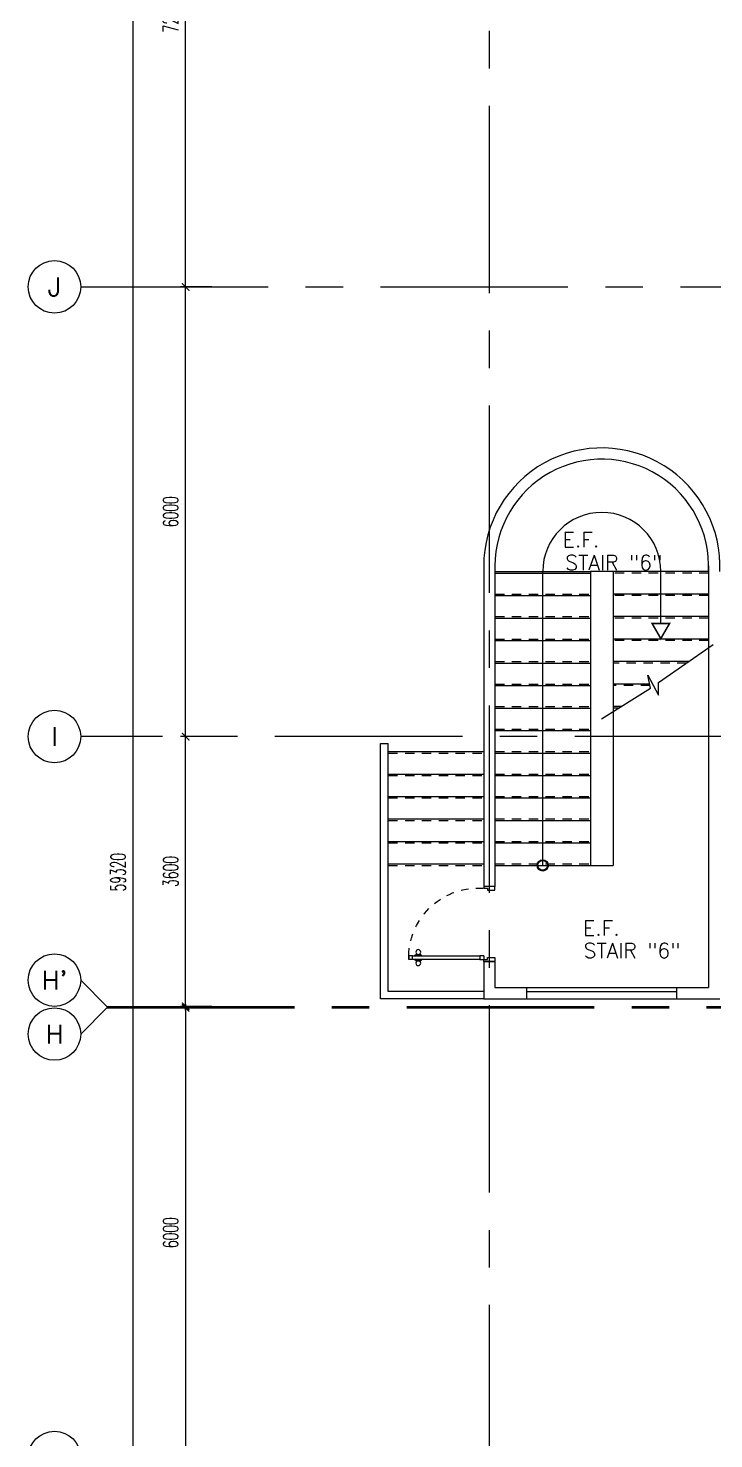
# Model space of a CAD drawing. Extents: x 417820 to 418048, y 43448 to 43539.
# Drawn here: x 417819.91 to 417829.05, y 43488.72 to 43507.55 of the extents above; entities that cross this region are included whole.
import ezdxf
from ezdxf.enums import TextEntityAlignment as Align

# ---------------------------------------------------------------- set-up
doc = ezdxf.new("R2010")
doc.units = 0
doc.header["$MEASUREMENT"] = 0
doc.header["$PDMODE"] = 3
doc.header["$PDSIZE"] = 0.1
for name, pattern in [('CENTERX2', [4, 2.5, -0.5, 0.5, -0.5]), ('HIDDEN', [0.375, 0.25, -0.125]), ('HIDDEN2', [0.1875, 0.125, -0.0625])]:
    doc.linetypes.add(name, pattern=pattern)
doc.layers.get('0').update_dxf_attribs({"color": 11, "linetype": 'CONTINUOUS'})
doc.layers.get('DEFPOINTS').update_dxf_attribs({"color": 11, "linetype": 'CONTINUOUS'})
for name, color, linetype in [('AX', 11, 'CONTINUOUS'), ('AX-CR', 11, 'CONTINUOUS'), ('AX-DIM', 11, 'CONTINUOUS'), ('AX-TXT', 11, 'CONTINUOUS'), ('AXES', 11, 'CENTERX2'), ('DOOR', 11, 'CONTINUOUS'), ('Handrail', 11, 'CONTINUOUS'), ('RM-NAME', 11, 'CONTINUOUS'), ('STR', 11, 'CONTINUOUS'), ('WALL', 11, 'CONTINUOUS'), ('WIN', 11, 'CONTINUOUS')]:
    doc.layers.add(name, color=color, linetype=linetype)
doc.styles.add('ROMANS', font='ROMANS.shx', dxfattribs={"width": 0.6})
doc.dimstyles.new('STANDARD in', dxfattribs={"dimtxt": 0.2, "dimasz": 0.1, "dimexe": 0.07, "dimexo": 0.05, "dimgap": 0.1, "dimtad": 1, "dimdec": 0, "dimlfac": 1000, "dimzin": 0, "dimdsep": 46, "dimtxsty": 'ROMANS', "dimblk": 'ARCHTICK', "dimcen": 0.05, "dimdle": 0.05, "dimclrd": 7, "dimclre": 7, "dimclrt": 2, "dimadec": 0, "dimazin": 0, "dimtfac": 1, "dimtdec": 0, "dimtmove": 2, "dimatfit": 3, "dimldrblk": 'ARCHTICK', "dimfxl": 0, "dimtolj": 1, "dimtzin": 0, "dimarcsym": 0})

# ---------------------------------------------------------------- blocks, each defined once
blk = doc.blocks.new('_ARCHTICK')
at = {"color": 0, "linetype": 'ByBlock', "const_width": 0.15}
blk.add_lwpolyline([(-0.5, -0.5), (0.5, 0.5)], dxfattribs=at)
blk = doc.blocks.new('*D190')
at = {"layer": 'AX-DIM', "color": 7, "linetype": 'ByBlock', "lineweight": -2}
for p, q in [((417822.355, 43498.094), (417821.935, 43498.094)), ((417822.005, 43494.444), (417822.005, 43498.144)), ((417822.355, 43494.494), (417821.935, 43494.494))]:
    blk.add_line(p, q, dxfattribs=at)
at = {"layer": 'DEFPOINTS', "color": 0, "linetype": 'ByBlock'}
for p in [(417822.005, 43498.094), (417822.405, 43498.094), (417822.405, 43494.494)]:
    blk.add_point(p, dxfattribs=at)
at = {"layer": 'AX-DIM', "color": 7, "linetype": 'ByBlock', "lineweight": -2, "xscale": 0.1, "yscale": 0.1, "zscale": 0.1}
for p, rotation in [((417822.005, 43498.094), 90), ((417822.005, 43494.494), 270)]:
    blk.add_blockref('_ARCHTICK', p, dxfattribs=dict(at, rotation=rotation))
at = {"layer": 'AX-DIM', "color": 2, "linetype": 'ByBlock', "insert": (417821.805, 43496.294), "char_height": 0.2, "attachment_point": 5, "rotation": 90, "style": 'ROMANS'}
blk.add_mtext('\\A1;3600', dxfattribs=at)
blk = doc.blocks.new('*D189')
at = {"layer": 'AX-DIM', "color": 7, "lineweight": -2}
for p, q in [((417831.157, 43525.944), (417821.235, 43525.944)), ((417821.305, 43466.574), (417821.305, 43525.994)), ((417831.157, 43466.624), (417821.235, 43466.624))]:
    blk.add_line(p, q, dxfattribs=at)
at = {"layer": 'DEFPOINTS', "color": 0}
for p in [(417821.305, 43525.944), (417831.207, 43525.944), (417831.207, 43466.624)]:
    blk.add_point(p, dxfattribs=at)
at = {"layer": 'AX-DIM', "color": 7, "lineweight": -2, "xscale": 0.1, "yscale": 0.1, "zscale": 0.1}
for p, rotation in [((417821.305, 43525.944), 90), ((417821.305, 43466.624), 270)]:
    blk.add_blockref('_ARCHTICK', p, dxfattribs=dict(at, rotation=rotation))
at = {"layer": 'AX-DIM', "color": 2, "insert": (417821.105, 43496.284), "char_height": 0.2, "attachment_point": 5, "rotation": 90, "style": 'ROMANS'}
blk.add_mtext('\\A1;59320', dxfattribs=at)
blk = doc.blocks.new('AXL')
at = {"layer": 'AX-CR'}
blk.add_circle((-350, 0), 350, dxfattribs=at)
at = {"layer": 'AX-TXT', "style": 'ROMANS'}
blk.add_attdef('AX', text='', height=250, dxfattribs=at).set_placement((-350, 0), align=Align.MIDDLE)
blk = doc.blocks.new('*D179')
at = {"layer": 'AX-DIM', "color": 7, "linetype": 'ByBlock', "lineweight": -2}
for p, q in [((417822.355, 43511.294), (417821.935, 43511.294)), ((417822.005, 43504.044), (417822.005, 43511.344)), ((417822.355, 43504.094), (417821.935, 43504.094))]:
    blk.add_line(p, q, dxfattribs=at)
at = {"layer": 'DEFPOINTS', "color": 0, "linetype": 'ByBlock'}
for p in [(417822.005, 43511.294), (417822.405, 43511.294), (417822.405, 43504.094)]:
    blk.add_point(p, dxfattribs=at)
at = {"layer": 'AX-DIM', "color": 7, "linetype": 'ByBlock', "lineweight": -2, "xscale": 0.1, "yscale": 0.1, "zscale": 0.1}
for p, rotation in [((417822.005, 43511.294), 90), ((417822.005, 43504.094), 270)]:
    blk.add_blockref('_ARCHTICK', p, dxfattribs=dict(at, rotation=rotation))
at = {"layer": 'AX-DIM', "color": 2, "linetype": 'ByBlock', "insert": (417821.805, 43507.694), "char_height": 0.2, "attachment_point": 5, "rotation": 90, "style": 'ROMANS'}
blk.add_mtext('\\A1;7200', dxfattribs=at)
blk = doc.blocks.new('*D178')
at = {"layer": 'AX-DIM', "color": 7, "linetype": 'ByBlock', "lineweight": -2}
for p, q in [((417822.355, 43504.094), (417821.935, 43504.094)), ((417822.005, 43498.044), (417822.005, 43504.144)), ((417822.355, 43498.094), (417821.935, 43498.094))]:
    blk.add_line(p, q, dxfattribs=at)
at = {"layer": 'DEFPOINTS', "color": 0, "linetype": 'ByBlock'}
for p in [(417822.005, 43504.094), (417822.405, 43504.094), (417822.405, 43498.094)]:
    blk.add_point(p, dxfattribs=at)
at = {"layer": 'AX-DIM', "color": 7, "linetype": 'ByBlock', "lineweight": -2, "xscale": 0.1, "yscale": 0.1, "zscale": 0.1}
for p, rotation in [((417822.005, 43504.094), 90), ((417822.005, 43498.094), 270)]:
    blk.add_blockref('_ARCHTICK', p, dxfattribs=dict(at, rotation=rotation))
at = {"layer": 'AX-DIM', "color": 2, "linetype": 'ByBlock', "insert": (417821.805, 43501.094), "char_height": 0.2, "attachment_point": 5, "rotation": 90, "style": 'ROMANS'}
blk.add_mtext('\\A1;6000', dxfattribs=at)
blk = doc.blocks.new('*D162')
at = {"layer": 'AX-DIM', "color": 7, "linetype": 'ByBlock', "lineweight": -2}
for p, q in [((417822.355, 43494.474), (417821.935, 43494.474)), ((417822.005, 43494.524), (417822.005, 43488.424)), ((417822.355, 43488.474), (417821.935, 43488.474))]:
    blk.add_line(p, q, dxfattribs=at)
at = {"layer": 'DEFPOINTS', "color": 0, "linetype": 'ByBlock'}
for p in [(417822.405, 43494.474), (417822.005, 43488.474), (417822.405, 43488.474)]:
    blk.add_point(p, dxfattribs=at)
at = {"layer": 'AX-DIM', "color": 7, "linetype": 'ByBlock', "lineweight": -2, "xscale": 0.1, "yscale": 0.1, "zscale": 0.1}
for p, rotation in [((417822.005, 43494.474), 90), ((417822.005, 43488.474), 270)]:
    blk.add_blockref('_ARCHTICK', p, dxfattribs=dict(at, rotation=rotation))
at = {"layer": 'AX-DIM', "color": 2, "linetype": 'ByBlock', "insert": (417821.805, 43491.474), "char_height": 0.2, "attachment_point": 5, "rotation": 90, "style": 'ROMANS'}
blk.add_mtext('\\A1;6000', dxfattribs=at)
blk = doc.blocks.new('STL-DR')
at = {"layer": 'DOOR', "color": 0, "linetype": 'ByBlock'}
for p, q in [((50, 0), (0, 0)), ((0, -150), (0, 0)), ((50, -100), (50, 0)), ((0, -150), (25, -150)), ((25, -100), (50, -100)), ((25, -150), (25, -100)), ((75, -150), (25, -150)), ((25, -200), (25, -150)), ((75, -150), (75, -200)), ((950, -100), (950, 0)), ((950, 0), (1000, 0)), ((975, -100), (950, -100)), ((975, -150), (975, -100)), ((1000, -150), (975, -150)), ((1000, 0), (1000, -150)), ((75, -200), (25, -200)), ((18, -990), (9, -990)), ((9, -1055), (9, -990)), ((18, -1055), (9, -1055)), ((18, -978), (18, -1068)), ((25, -978), (18, -978)), ((18, -1055), (18, -990)), ((25, -1068), (18, -1068)), ((25, -1100), (75, -1100)), ((25, -1100), (25, -1150)), ((75, -978), (82, -978)), ((75, -1068), (82, -1068)), ((75, -1100), (75, -1150)), ((82, -978), (82, -1068)), ((82, -990), (91, -990)), ((82, -1055), (82, -990)), ((82, -1055), (91, -1055)), ((91, -1055), (91, -990)), ((25, -1150), (75, -1150)), ((75, -1150), (25, -1150))]:
    blk.add_line(p, q, dxfattribs=at)
at = {"layer": 'DOOR', "linetype": 'ByBlock'}
for p, q in [((25, -200), (25, -1100)), ((75, -1100), (75, -200))]:
    blk.add_line(p, q, dxfattribs=at)
at = {"layer": 'DOOR', "color": 0, "linetype": 'ByBlock'}
for centre in [(-24, -1023), (124, -1023)]:
    blk.add_circle(centre, 32.4, dxfattribs=at)
at = {"layer": 'DOOR', "linetype": 'HIDDEN', "ltscale": 0.5}
blk.add_arc((50, -223), 928, 271.544, 4.4816, dxfattribs=at)
at = {"layer": 'WALL'}
for p, q in [((0, 0), (0, -150)), ((0, 0), (0, -150)), ((1000, 0), (1000, -150))]:
    blk.add_line(p, q, dxfattribs=at)

msp = doc.modelspace()

# ---------------------------------------------------------------- linework, layer by layer
for p, q in [((417827.4066, 43500.2945), (417827.4066, 43496.3745)), ((417827.7066, 43500.2945), (417827.4066, 43500.2945)), ((417827.7066, 43500.2945), (417827.7066, 43496.3745)), ((417828.3132, 43498.8145), (417829.0445, 43499.3223)), ((417828.1728, 43498.9131), (417828.3132, 43498.6442)), ((417828.2079, 43498.7377), (417828.1728, 43498.9131)), ((417828.3132, 43498.6442), (417828.3132, 43498.8145)), ((417827.5526, 43498.3286), (417828.2079, 43498.7377)), ((417827.8184, 43498.4945), (417827.7066, 43498.4945)), ((417827.7864, 43498.4745), (417827.7066, 43498.4745)), ((417827.4066, 43496.3745), (417827.7066, 43496.3745))]:
    msp.add_line(p, q)
at = {"layer": 'AXES'}
for p, q in [((417826.0566, 43460.01), (417826.0566, 43538.4875)), ((417820.6052, 43504.0943), (417889.6966, 43504.0943)), ((417889.6966, 43498.0943), (417820.6052, 43498.0943)), ((417820.9552, 43494.4943), (417820.6052, 43494.8443)), ((417820.9552, 43494.4743), (417820.6052, 43494.1243)), ((417820.9552, 43494.4943), (417889.6966, 43494.4943)), ((417820.9552, 43494.4743), (417889.6966, 43494.4743))]:
    msp.add_line(p, q, dxfattribs=at)
at = {"layer": 'Handrail'}
for p, q in [((417824.6066, 43494.5943), (417824.6066, 43498.0037)), ((417824.6066, 43498.0037), (417824.7066, 43498.0037)), ((417824.7066, 43494.6943), (417824.7066, 43498.0037)), ((417825.9816, 43494.6943), (417824.7066, 43494.6943)), ((417825.9816, 43494.5943), (417824.6066, 43494.5943))]:
    msp.add_line(p, q, dxfattribs=at)
at = {"layer": 'STR'}
for p, q in [((417826.1316, 43500.2945), (417827.4066, 43500.2945)), ((417826.1316, 43500.2745), (417827.4066, 43500.2745)), ((417826.7691, 43496.3745), (417826.7691, 43500.297)), ((417828.9816, 43500.2945), (417827.7066, 43500.2945)), ((417828.3441, 43499.6014), (417828.3441, 43500.297)), ((417826.1316, 43499.9745), (417827.4066, 43499.9745)), ((417828.9816, 43499.9945), (417827.7066, 43499.9945)), ((417826.1316, 43499.6745), (417827.4066, 43499.6745)), ((417828.9816, 43499.6945), (417827.7066, 43499.6945)), ((417826.1316, 43499.3745), (417827.4066, 43499.3745)), ((417828.9816, 43499.3945), (417827.7066, 43499.3945)), ((417826.1316, 43499.0745), (417827.4066, 43499.0745)), ((417828.7165, 43499.0945), (417827.7066, 43499.0945)), ((417826.1316, 43498.7745), (417827.4066, 43498.7745)), ((417828.1965, 43498.7945), (417827.7066, 43498.7945)), ((417826.1316, 43498.4745), (417827.4066, 43498.4745)), ((417827.8184, 43498.4945), (417827.7066, 43498.4945)), ((417827.7864, 43498.4745), (417827.7066, 43498.4745)), ((417826.1316, 43498.1745), (417827.4066, 43498.1745)), ((417824.7066, 43497.8945), (417825.9816, 43497.8945)), ((417826.1316, 43497.8745), (417827.4066, 43497.8745)), ((417824.7066, 43497.5945), (417825.9816, 43497.5945)), ((417826.1316, 43497.5745), (417827.4066, 43497.5745)), ((417824.7066, 43497.2945), (417825.9816, 43497.2945)), ((417826.1316, 43497.2745), (417827.4066, 43497.2745)), ((417824.7066, 43496.9945), (417825.9816, 43496.9945)), ((417826.1316, 43496.9745), (417827.4066, 43496.9745)), ((417824.7066, 43496.6945), (417825.9816, 43496.6945)), ((417826.1316, 43496.6745), (417827.4066, 43496.6745)), ((417824.7066, 43496.3945), (417825.9816, 43496.3945)), ((417826.1316, 43496.3745), (417827.4066, 43496.3745))]:
    msp.add_line(p, q, dxfattribs=at)
at = {"layer": 'STR', "linetype": 'HIDDEN2'}
for p, q in [((417826.1316, 43500.2945), (417827.4066, 43500.2945)), ((417826.1316, 43500.2745), (417827.4066, 43500.2745)), ((417828.9816, 43500.2745), (417827.7066, 43500.2745)), ((417826.1316, 43499.9945), (417827.4066, 43499.9945)), ((417828.9816, 43499.9745), (417827.7066, 43499.9745)), ((417826.1316, 43499.6945), (417827.4066, 43499.6945)), ((417828.9816, 43499.6745), (417827.7066, 43499.6745)), ((417826.1316, 43499.3945), (417827.4066, 43499.3945)), ((417828.9816, 43499.3745), (417827.7066, 43499.3745)), ((417826.1316, 43499.0945), (417827.4066, 43499.0945)), ((417828.6877, 43499.0745), (417827.7066, 43499.0745)), ((417826.1316, 43498.7945), (417827.4066, 43498.7945)), ((417828.2005, 43498.7745), (417827.7066, 43498.7745)), ((417826.1316, 43498.4945), (417827.4066, 43498.4945)), ((417826.1316, 43498.1945), (417827.4066, 43498.1945)), ((417824.7066, 43497.8745), (417825.9816, 43497.8745)), ((417826.1316, 43497.8945), (417827.4066, 43497.8945)), ((417824.7066, 43497.5745), (417825.9816, 43497.5745)), ((417826.1316, 43497.5945), (417827.4066, 43497.5945)), ((417826.1316, 43497.2945), (417827.4066, 43497.2945)), ((417824.7066, 43497.2745), (417825.9816, 43497.2745)), ((417824.7066, 43496.9745), (417825.9816, 43496.9745)), ((417826.1316, 43496.9945), (417827.4066, 43496.9945)), ((417824.7066, 43496.6745), (417825.9816, 43496.6745)), ((417826.1316, 43496.6945), (417827.4066, 43496.6945)), ((417824.7066, 43496.3745), (417825.9816, 43496.3745)), ((417826.1316, 43496.3945), (417827.4066, 43496.3945))]:
    msp.add_line(p, q, dxfattribs=at)
at = {"layer": 'STR', "const_width": 0.0215}
msp.add_lwpolyline([(417828.2286, 43499.6014), (417828.4596, 43499.6014), (417828.3441, 43499.4014)], close=True, dxfattribs=at)
at = {"layer": 'STR'}
for radius in [0.075, 0.065]:
    msp.add_circle((417826.7691, 43496.3745), radius, dxfattribs=at)
msp.add_arc((417827.5566, 43500.297), 0.7875, 0, 180, dxfattribs=at)
at = {"layer": 'WALL'}
for p, q in [((417825.9816, 43500.3699), (417825.9816, 43496.0943)), ((417826.1316, 43500.3699), (417826.1316, 43496.0943)), ((417828.9816, 43500.3699), (417828.9816, 43494.7443)), ((417825.9816, 43495.0943), (417825.9816, 43494.5943)), ((417826.1316, 43495.0943), (417826.1316, 43494.7443)), ((417826.1316, 43494.7443), (417826.5566, 43494.7443)), ((417826.5566, 43494.5943), (417826.5566, 43494.7443)), ((417828.5566, 43494.5943), (417828.5566, 43494.7443)), ((417828.5566, 43494.7443), (417828.9816, 43494.7443)), ((417825.9816, 43494.5943), (417826.5566, 43494.5943)), ((417828.5566, 43494.5943), (417829.1316, 43494.5943))]:
    msp.add_line(p, q, dxfattribs=at)
for radius, start, end in [(1.575, 357.25838, 180), (1.425, 356.96955, 180.00002)]:
    msp.add_arc((417827.5566, 43500.3699), radius, start, end, dxfattribs=at)
at = {"layer": 'WIN'}
for p, q in [((417826.5566, 43494.7443), (417828.5566, 43494.7443)), ((417826.5566, 43494.6943), (417828.5566, 43494.6943)), ((417826.5566, 43494.5943), (417828.5566, 43494.5943))]:
    msp.add_line(p, q, dxfattribs=at)

# ---------------------------------------------------------------- block references
at = {"layer": 'AX', "xscale": 0.001000000047497451, "yscale": 0.0009999999892897904, "zscale": 0.001}
for p, values in [((417820.6052, 43504.0943), {'AX': 'J'}), ((417820.6052, 43498.0943), {'AX': 'I'}), ((417820.6052, 43494.8443), {'AX': "H'"}), ((417820.6052, 43494.1243), {'AX': 'H'}), ((417820.6052, 43488.4743), {'AX': 'G'})]:
    msp.add_blockref('AXL', p, dxfattribs=at).add_auto_attribs(values)
at = {"layer": 'DOOR', "color": 1, "xscale": -0.0009999999892897904, "yscale": 0.0009999999892897904, "zscale": 0.001, "rotation": 270}
msp.add_blockref('STL-DR', (417826.1316, 43495.0943), dxfattribs=at)

# ---------------------------------------------------------------- texts
at = {"layer": 'RM-NAME', "style": 'ROMANS'}
for s, p in [('E.F.', (417827.2783, 43500.7198)), ('STAIR "6"', (417827.7159, 43500.4147)), ('E.F.', (417827.551, 43495.539)), ('STAIR "6"', (417827.96, 43495.239))]:
    msp.add_text(s, height=0.2, dxfattribs=at).set_placement(p, align=Align.MIDDLE)

# ---------------------------------------------------------------- dimensions: what is measured, and where the dimension line sits
at = {"layer": 'AX-DIM'}
dim = msp.add_linear_dim(base=(417821.3052, 43525.9443), p1=(417831.2066, 43466.6243), p2=(417831.2066, 43525.9443), angle=90, dimstyle='STANDARD in', dxfattribs=at)
dim.commit()
dim.dimension.update_dxf_attribs({"geometry": '*D189', "text_midpoint": (417821.1052, 43496.2843)})
at = {"layer": 'AX-DIM', "color": 1, "linetype": 'ByBlock'}
for base, p1, p2, picture, middle in [((417822.0052, 43511.2943), (417822.4052, 43504.0943), (417822.4052, 43511.2943), '*D179', (417821.8052, 43507.6943)), ((417822.0052, 43504.0943), (417822.4052, 43498.0943), (417822.4052, 43504.0943), '*D178', (417821.8052, 43501.0943)), ((417822.0052, 43498.0943), (417822.4052, 43494.4943), (417822.4052, 43498.0943), '*D190', (417821.8052, 43496.2943)), ((417822.0052, 43488.4743), (417822.4052, 43494.4743), (417822.4052, 43488.4743), '*D162', (417821.8052, 43491.4743))]:
    dim = msp.add_linear_dim(base=base, p1=p1, p2=p2, angle=90, dimstyle='STANDARD in', dxfattribs=at)
    dim.commit()
    dim.dimension.update_dxf_attribs({"geometry": picture, "text_midpoint": middle})

doc.saveas('drawing.dxf')
